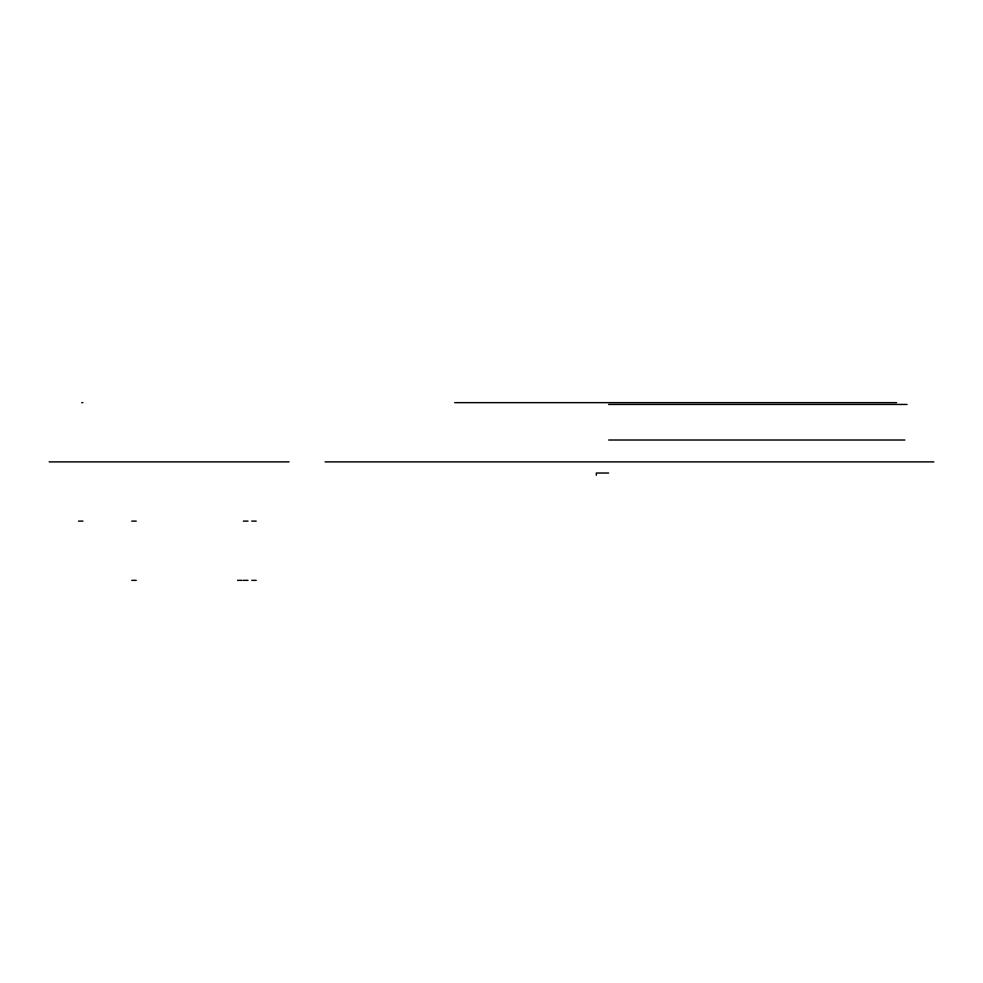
<?xml version="1.0" encoding="UTF-8"?>
<svg xmlns="http://www.w3.org/2000/svg" width="983" height="983" viewBox="0 0 983 983"><rect width="100%" height="100%" fill="white"/><g stroke="black" fill="none" stroke-linecap="round" stroke-linejoin="round"><path stroke-width="1.47" d="M81.687 402.649L82.891 402.649M454.674 402.649L896.545 402.649M608.661 404.443L907.063 404.443M608.661 440.015L904.851 440.015M49.162 461.887L289.063 461.887M325.066 461.887L933.85 461.887M608.661 473.032L596.325 473.032L596.325 475.256M78.517 521.113L82.965 521.113M131.783 521.113L136.232 521.113M243.354 521.113L247.986 521.113M251.734 521.113L256.182 521.113M131.783 580.351L136.232 580.351M237.567 580.351L242.015 580.351M243.354 580.351L247.986 580.351M251.734 580.351L256.182 580.351"/></g></svg>
